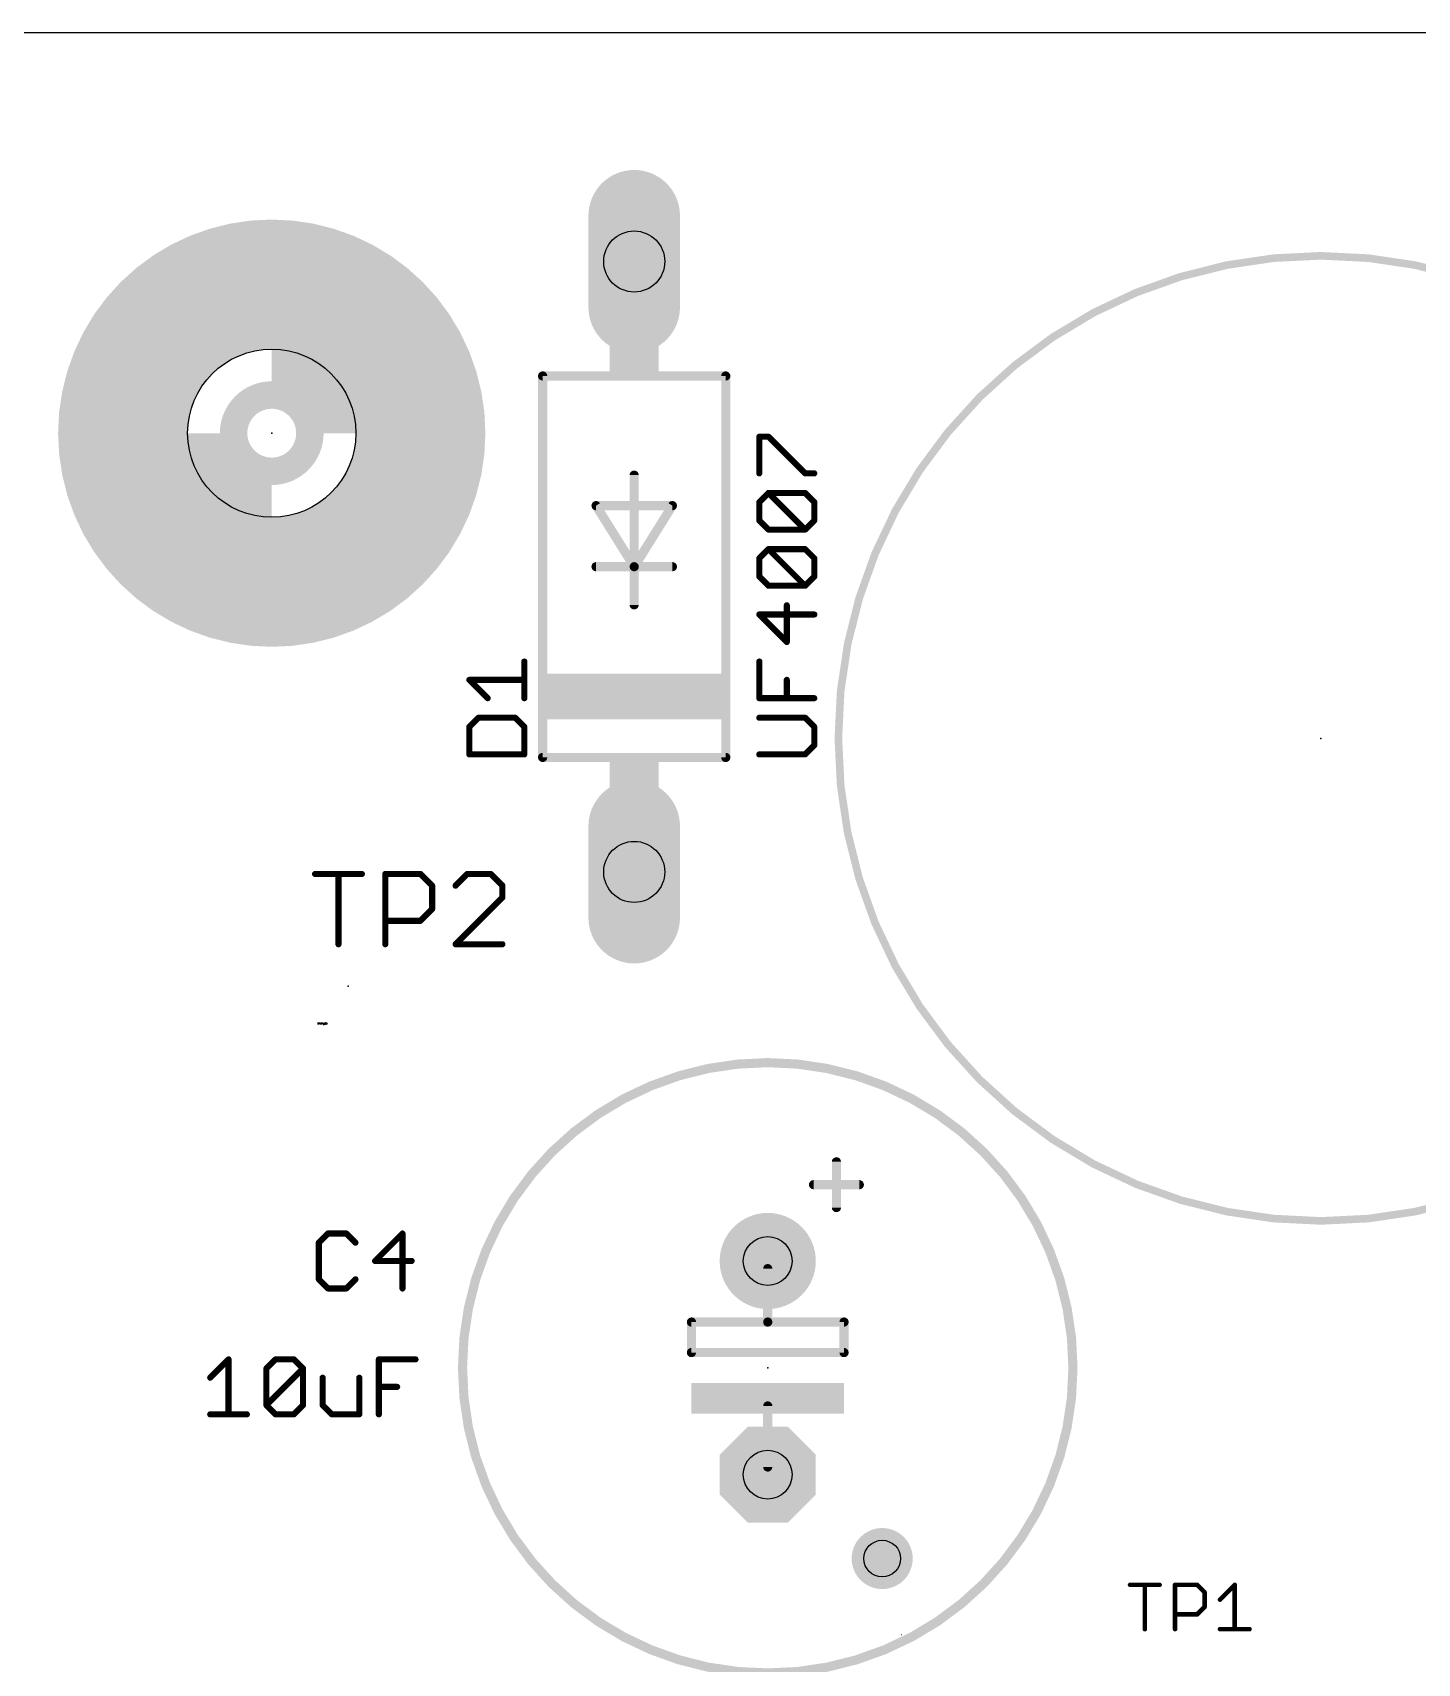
# Model space of a CAD drawing. Extents: x -7 to 105, y 1 to 61.
# Drawn here: x 11.9 to 34.94, y 30.01 to 57.15 of the extents above; entities that cross this region are included whole.
import ezdxf

# ---------------------------------------------------------------- set-up
doc = ezdxf.new("R2010")
doc.units = 0
for name, color, linetype in [('17', 110, 'CONTINUOUS'), ('18', 110, 'CONTINUOUS'), ('19', 53, 'CONTINUOUS'), ('20', 53, 'CONTINUOUS'), ('21', 253, 'CONTINUOUS'), ('23', 53, 'CONTINUOUS'), ('25', 253, 'CONTINUOUS'), ('27', 253, 'CONTINUOUS'), ('39', 12, 'CONTINUOUS'), ('40', 132, 'CONTINUOUS'), ('41', 12, 'CONTINUOUS'), ('42', 132, 'CONTINUOUS'), ('44', 253, 'CONTINUOUS'), ('51', 253, 'CONTINUOUS')]:
    doc.layers.add(name, color=color, linetype=linetype)

# ---------------------------------------------------------------- blocks, each defined once
blk = doc.blocks.new('RECT')
blk.add_solid([(-0.5, -0.5), (0.5, -0.5), (-0.5, 0.5), (0.5, 0.5)])
blk = doc.blocks.new('ROUNDP')
at = {"const_width": 0.5}
blk.add_lwpolyline([(0, -0.25, 1), (0, 0.25, 1), (0, -0.25)], format="xyb", dxfattribs=at)
blk = doc.blocks.new('OCTAGONP')
at = {"const_width": 0.5}
blk.add_lwpolyline([(-0.25, -0.1036), (-0.25, 0.1036), (-0.1036, 0.25), (0.1036, 0.25), (0.25, 0.1036), (0.25, -0.1036), (0.1036, -0.25), (-0.1036, -0.25), (-0.25, -0.1036), (-0.25, 0.1036)], dxfattribs=at)
blk = doc.blocks.new('LONGP100')
at = {"const_width": 1}
blk.add_lwpolyline([(-0.5, 0), (0.5, 0)], dxfattribs=at)
at = {"const_width": 0.5}
for points in [[(-0.5, 0.25, 1), (-0.5, -0.25)], [(0.5, -0.25, 1), (0.5, 0.25)]]:
    blk.add_lwpolyline(points, format="xyb", dxfattribs=at)
blk = doc.blocks.new('ROUNDV')
at = {"const_width": 0.5}
blk.add_lwpolyline([(0, -0.25, 1), (0, 0.25, 1), (0, -0.25)], format="xyb", dxfattribs=at)

msp = doc.modelspace()

# ---------------------------------------------------------------- linework, layer by layer
at = {"layer": '19'}
msp.add_line((26.3541, 30.4784), (26.3525, 30.4784), dxfattribs=at)
at = {"layer": '20'}
msp.add_line((0, 57.15), (104.775, 57.15), dxfattribs=at)
msp.add_circle((15.875, 50.4825), 1.4, dxfattribs=at)
at = {"layer": '21'}
for points, const_width in [([(15.875, 47.5615, 1), (15.875, 53.4035, 1), (15.875, 47.5615)], 0.1524), ([(33.3375, 37.3703, 1), (33.3375, 53.4347, 1), (33.3375, 37.3703)], 0.127), ([(15.875, 48.9825, 1), (15.875, 51.9825, 1), (15.875, 48.9825)], 0.2032), ([(20.4216, 51.435, 1), (20.3454, 51.435)], 0.0762), ([(20.3835, 51.4731, 1), (20.3835, 51.3969)], 0.0762), ([(23.4696, 51.435, 1), (23.3934, 51.435)], 0.0762), ([(23.4315, 51.3969, 1), (23.4315, 51.4731)], 0.0762), ([(21.9456, 49.784, 1), (21.8694, 49.784)], 0.0762), ([(21.2725, 49.3141, 1), (21.2725, 49.2379)], 0.0762), ([(21.3048, 49.2962, 1), (21.2402, 49.2558)], 0.0762), ([(22.5748, 49.2558, 1), (22.5102, 49.2962)], 0.0762), ([(22.5425, 49.2379, 1), (22.5425, 49.3141)], 0.0762), ([(21.2725, 48.2981, 1), (21.2725, 48.2219)], 0.0762), ([(21.9456, 48.26, 1), (21.8694, 48.26)], 0.0762), ([(21.9075, 48.2981, 1), (21.9075, 48.2219)], 0.0762), ([(21.8752, 48.2802, 1), (21.9398, 48.2398)], 0.0762), ([(21.8752, 48.2398, 1), (21.9398, 48.2802)], 0.0762), ([(21.9075, 48.2219, 1), (21.9075, 48.2981)], 0.0762), ([(22.5425, 48.2219, 1), (22.5425, 48.2981)], 0.0762), ([(21.8694, 48.26, 1), (21.9456, 48.26)], 0.0762), ([(21.8694, 47.625, 1), (21.9456, 47.625)], 0.0762), ([(20.3835, 45.1231, 1), (20.3835, 45.0469)], 0.0762), ([(20.3454, 45.085, 1), (20.4216, 45.085)], 0.0762), ([(23.3934, 45.085, 1), (23.4696, 45.085)], 0.0762), ([(23.4315, 45.0469, 1), (23.4315, 45.1231)], 0.0762), ([(24.13, 29.845, 1), (24.13, 40.005, 1), (24.13, 29.845)], 0.1524), ([(25.3111, 38.354, 1), (25.2349, 38.354)], 0.0762), ([(24.892, 38.0111, 1), (24.892, 37.9349)], 0.0762), ([(25.654, 37.9349, 1), (25.654, 38.0111)], 0.0762), ([(25.2349, 37.592, 1), (25.3111, 37.592)], 0.0762)]:
    msp.add_lwpolyline(points, format="xyb", dxfattribs=dict(at, const_width=const_width))
at = {"layer": '21', "const_width": 0.1524}
for points in [[(20.3835, 51.435), (20.3835, 45.085)], [(23.4315, 51.435), (20.3835, 51.435)], [(23.4315, 45.085), (23.4315, 51.435)], [(21.9075, 48.26), (21.9075, 49.784)], [(21.2725, 49.276), (22.5425, 49.276)], [(21.9075, 48.26), (21.2725, 49.276)], [(22.5425, 49.276), (21.9075, 48.26)], [(21.2725, 48.26), (21.9075, 48.26)], [(21.9075, 47.625), (21.9075, 48.26)], [(21.9075, 48.26), (22.5425, 48.26)], [(20.3835, 45.085), (23.4315, 45.085)], [(25.273, 38.354), (25.273, 37.592)], [(24.892, 37.973), (25.654, 37.973)]]:
    msp.add_lwpolyline(points, dxfattribs=at)
at = {"layer": '23'}
for p in [(15.875, 50.4825), (21.9075, 48.26), (33.3375, 45.4025), (17.145, 41.275), (24.13, 34.925)]:
    msp.add_point(p, dxfattribs=at)
at = {"layer": '25'}
for points, const_width in [([(20.0787, 46.0713), (20.0787, 46.6814)], 0.1016), ([(19.4686, 46.0713), (19.1635, 46.3764)], 0.1016), ([(19.1635, 46.3764), (20.0787, 46.3764)], 0.1016), ([(19.3161, 45.7459), (19.1635, 45.5934)], 0.1016), ([(19.1635, 45.5934), (19.1635, 45.1358)], 0.1016), ([(19.9262, 45.7459), (19.3161, 45.7459)], 0.1016), ([(20.0787, 45.5934), (19.9262, 45.7459)], 0.1016), ([(20.0787, 45.1358), (20.0787, 45.5934)], 0.1016), ([(19.1635, 45.1358), (20.0787, 45.1358)], 0.1016), ([(16.5959, 43.1452), (17.3755, 43.1452)], 0.1016), ([(16.9857, 41.9758), (16.9857, 43.1452)], 0.1016), ([(17.7653, 41.9758), (17.7653, 43.1452)], 0.1016), ([(17.7653, 43.1452), (18.35, 43.1452)], 0.1016), ([(18.35, 43.1452), (18.5449, 42.9503)], 0.1016), ([(19.1296, 43.1452), (18.9347, 42.9503)], 0.1016), ([(19.5194, 43.1452), (19.1296, 43.1452)], 0.1016), ([(19.7143, 42.9503), (19.5194, 43.1452)], 0.1016), ([(18.5449, 42.9503), (18.5449, 42.5605)], 0.1016), ([(19.7143, 42.7554), (19.7143, 42.9503)], 0.1016), ([(18.9347, 41.9758), (19.7143, 42.7554)], 0.1016), ([(18.35, 42.3656), (17.7653, 42.3656)], 0.1016), ([(18.5449, 42.5605), (18.35, 42.3656)], 0.1016), ([(19.7143, 41.9758), (18.9347, 41.9758)], 0.1016), ([(16.8108, 37.161), (16.6583, 37.0085)], 0.1016), ([(17.1159, 37.161), (16.8108, 37.161)], 0.1016), ([(17.2684, 37.0085), (17.1159, 37.161)], 0.1016), ([(18.0514, 37.161), (17.5938, 36.7034)], 0.1016), ([(18.0514, 36.2458), (18.0514, 37.161)], 0.1016), ([(16.6583, 37.0085), (16.6583, 36.3983)], 0.1016), ([(17.5938, 36.7034), (18.2039, 36.7034)], 0.1016), ([(16.6583, 36.3983), (16.8108, 36.2458)], 0.1016), ([(17.1159, 36.2458), (17.2684, 36.3983)], 0.1016), ([(16.8108, 36.2458), (17.1159, 36.2458)], 0.1016), ([(30.1604, 31.3124), (30.6518, 31.3124)], 0.0762), ([(30.4061, 30.5752), (30.4061, 31.3124)], 0.0762), ([(30.9088, 30.5752), (30.9088, 31.3124)], 0.0762), ([(30.9088, 31.3124), (31.2774, 31.3124)], 0.0762), ([(31.2774, 31.3124), (31.4003, 31.1896)], 0.0762), ([(31.4003, 31.1896), (31.4003, 30.9438)], 0.0762), ([(31.6572, 31.0667), (31.9029, 31.3124)], 0.0762), ([(31.9029, 31.3124), (31.9029, 30.5752)], 0.0762), ([(31.4003, 30.9438), (31.2774, 30.8209)], 0.0762), ([(31.2774, 30.8209), (30.9088, 30.8209)], 0.0762), ([(31.6572, 30.5752), (32.1487, 30.5752)], 0.0762)]:
    msp.add_lwpolyline(points, dxfattribs=dict(at, const_width=const_width))
for points, const_width in [([(20.1041, 46.6814, 1), (20.0533, 46.6814)], 0.0508), ([(19.1635, 46.4018, 1), (19.1635, 46.351)], 0.0508), ([(19.1815, 46.3943, 1), (19.1456, 46.3584)], 0.0508), ([(20.0787, 46.351, 1), (20.0787, 46.4018)], 0.0508), ([(19.4506, 46.0534, 1), (19.4865, 46.0893)], 0.0508), ([(20.0533, 46.0713, 1), (20.1041, 46.0713)], 0.0508), ([(19.1889, 45.5934, 1), (19.1381, 45.5934)], 0.0508), ([(19.1456, 45.6114, 1), (19.1815, 45.5754)], 0.0508), ([(19.3161, 45.7713, 1), (19.3161, 45.7205)], 0.0508), ([(19.334, 45.728, 1), (19.2981, 45.7639)], 0.0508), ([(19.9441, 45.7639, 1), (19.9082, 45.728)], 0.0508), ([(19.9262, 45.7205, 1), (19.9262, 45.7713)], 0.0508), ([(20.1041, 45.5934, 1), (20.0533, 45.5934)], 0.0508), ([(20.0607, 45.5754, 1), (20.0967, 45.6114)], 0.0508), ([(19.1635, 45.1612, 1), (19.1635, 45.1104)], 0.0508), ([(19.1381, 45.1358, 1), (19.1889, 45.1358)], 0.0508), ([(20.0533, 45.1358, 1), (20.1041, 45.1358)], 0.0508), ([(20.0787, 45.1104, 1), (20.0787, 45.1612)], 0.0508), ([(16.5959, 43.1706, 1), (16.5959, 43.1198)], 0.0508), ([(17.0111, 43.1452, 1), (16.9603, 43.1452)], 0.0508), ([(17.3755, 43.1198, 1), (17.3755, 43.1706)], 0.0508), ([(17.7907, 43.1452, 1), (17.7399, 43.1452)], 0.0508), ([(17.7653, 43.1706, 1), (17.7653, 43.1198)], 0.0508), ([(18.368, 43.1632, 1), (18.332, 43.1272)], 0.0508), ([(18.35, 43.1198, 1), (18.35, 43.1706)], 0.0508), ([(19.1296, 43.1706, 1), (19.1296, 43.1198)], 0.0508), ([(19.1476, 43.1272, 1), (19.1116, 43.1632)], 0.0508), ([(19.5374, 43.1632, 1), (19.5014, 43.1272)], 0.0508), ([(19.5194, 43.1198, 1), (19.5194, 43.1706)], 0.0508), ([(18.5703, 42.9503, 1), (18.5195, 42.9503)], 0.0508), ([(18.5269, 42.9323, 1), (18.5629, 42.9683)], 0.0508), ([(18.9167, 42.9683, 1), (18.9527, 42.9323)], 0.0508), ([(19.7397, 42.9503, 1), (19.6889, 42.9503)], 0.0508), ([(19.6963, 42.9323, 1), (19.7323, 42.9683)], 0.0508), ([(19.6889, 42.7554, 1), (19.7397, 42.7554)], 0.0508), ([(19.7323, 42.7374, 1), (19.6963, 42.7734)], 0.0508), ([(17.7653, 42.391, 1), (17.7653, 42.3402)], 0.0508), ([(18.332, 42.3836, 1), (18.368, 42.3476)], 0.0508), ([(18.35, 42.3402, 1), (18.35, 42.391)], 0.0508), ([(18.5195, 42.5605, 1), (18.5703, 42.5605)], 0.0508), ([(18.5629, 42.5425, 1), (18.5269, 42.5785)], 0.0508), ([(16.9603, 41.9758, 1), (17.0111, 41.9758)], 0.0508), ([(17.7399, 41.9758, 1), (17.7907, 41.9758)], 0.0508), ([(18.9167, 41.9938, 1), (18.9527, 41.9578)], 0.0508), ([(18.9347, 42.0012, 1), (18.9347, 41.9504)], 0.0508), ([(19.7143, 41.9504, 1), (19.7143, 42.0012)], 0.0508), ([(16.8108, 37.1864, 1), (16.8108, 37.1356)], 0.0508), ([(16.8288, 37.143, 1), (16.7928, 37.1789)], 0.0508), ([(17.1338, 37.1789, 1), (17.0979, 37.143)], 0.0508), ([(17.1159, 37.1356, 1), (17.1159, 37.1864)], 0.0508), ([(18.0768, 37.161, 1), (18.026, 37.161)], 0.0508), ([(18.0693, 37.143, 1), (18.0334, 37.1789)], 0.0508), ([(16.6837, 37.0085, 1), (16.6329, 37.0085)], 0.0508), ([(16.6403, 37.0264, 1), (16.6762, 36.9905)], 0.0508), ([(17.2504, 36.9905, 1), (17.2863, 37.0264)], 0.0508), ([(17.5758, 36.7214, 1), (17.6117, 36.6854)], 0.0508), ([(17.5938, 36.7288, 1), (17.5938, 36.678)], 0.0508), ([(18.2039, 36.678, 1), (18.2039, 36.7288)], 0.0508), ([(16.6762, 36.4163, 1), (16.6403, 36.3804)], 0.0508), ([(16.6329, 36.3983, 1), (16.6837, 36.3983)], 0.0508), ([(17.2863, 36.3804, 1), (17.2504, 36.4163)], 0.0508), ([(16.8108, 36.2712, 1), (16.8108, 36.2204)], 0.0508), ([(16.7928, 36.2278, 1), (16.8288, 36.2638)], 0.0508), ([(17.0979, 36.2638, 1), (17.1338, 36.2278)], 0.0508), ([(17.1159, 36.2204, 1), (17.1159, 36.2712)], 0.0508), ([(18.026, 36.2458, 1), (18.0768, 36.2458)], 0.0508), ([(30.1604, 31.3315, 1), (30.1604, 31.2934)], 0.0381), ([(30.4251, 31.3124, 1), (30.387, 31.3124)], 0.0381), ([(30.6518, 31.2934, 1), (30.6518, 31.3315)], 0.0381), ([(30.9278, 31.3124, 1), (30.8897, 31.3124)], 0.0381), ([(30.9088, 31.3315, 1), (30.9088, 31.2934)], 0.0381), ([(31.2909, 31.3259, 1), (31.2639, 31.299)], 0.0381), ([(31.2774, 31.2934, 1), (31.2774, 31.3315)], 0.0381), ([(31.4193, 31.1896, 1), (31.3812, 31.1896)], 0.0381), ([(31.3868, 31.1761, 1), (31.4137, 31.203)], 0.0381), ([(31.922, 31.3124, 1), (31.8839, 31.3124)], 0.0381), ([(31.9164, 31.299, 1), (31.8895, 31.3259)], 0.0381), ([(31.3812, 30.9438, 1), (31.4193, 30.9438)], 0.0381), ([(31.4137, 30.9303, 1), (31.3868, 30.9573)], 0.0381), ([(31.6437, 31.0802, 1), (31.6707, 31.0532)], 0.0381), ([(30.9088, 30.84, 1), (30.9088, 30.8019)], 0.0381), ([(31.2639, 30.8344, 1), (31.2909, 30.8075)], 0.0381), ([(31.2774, 30.8019, 1), (31.2774, 30.84)], 0.0381), ([(30.387, 30.5752, 1), (30.4251, 30.5752)], 0.0381), ([(30.8897, 30.5752, 1), (30.9278, 30.5752)], 0.0381), ([(31.6572, 30.5943, 1), (31.6572, 30.5562)], 0.0381), ([(31.8839, 30.5752, 1), (31.922, 30.5752)], 0.0381), ([(32.1487, 30.5562, 1), (32.1487, 30.5943)], 0.0381)]:
    msp.add_lwpolyline(points, format="xyb", dxfattribs=dict(at, const_width=const_width))
at = {"layer": '27'}
for p, q in [((16.637, 40.6654), (16.6539, 40.6654)), ((16.6455, 40.64), (16.6455, 40.6654)), ((16.6604, 40.64), (16.6604, 40.6654)), ((16.6604, 40.6654), (16.6731, 40.6654)), ((16.6731, 40.6485), (16.6604, 40.6485)), ((16.6731, 40.6654), (16.6773, 40.6612)), ((16.6773, 40.6527), (16.6731, 40.6485)), ((16.6773, 40.6612), (16.6773, 40.6527)), ((16.6838, 40.6654), (16.7007, 40.6654)), ((16.6922, 40.64), (16.6922, 40.6654)), ((16.7072, 40.64), (16.7072, 40.6654)), ((16.7072, 40.6654), (16.7199, 40.6654)), ((16.7199, 40.6485), (16.7072, 40.6485)), ((16.7199, 40.6654), (16.7241, 40.6612)), ((16.7241, 40.6527), (16.7199, 40.6485)), ((16.7241, 40.6612), (16.7241, 40.6527)), ((16.7306, 40.6569), (16.739, 40.6654)), ((16.7306, 40.64), (16.7475, 40.64)), ((16.739, 40.6654), (16.739, 40.64)), ((16.7582, 40.6654), (16.7539, 40.6612)), ((16.7539, 40.64), (16.7709, 40.6569)), ((16.7709, 40.64), (16.7539, 40.64)), ((16.7666, 40.6654), (16.7582, 40.6654)), ((16.7709, 40.6612), (16.7666, 40.6654)), ((16.7709, 40.6569), (16.7709, 40.6612)), ((16.7773, 40.64), (16.7773, 40.6654)), ((16.7773, 40.6654), (16.79, 40.6654)), ((16.79, 40.6485), (16.7773, 40.6485)), ((16.7858, 40.6485), (16.7943, 40.64)), ((16.79, 40.6654), (16.7943, 40.6612)), ((16.7943, 40.6527), (16.79, 40.6485)), ((16.7943, 40.6612), (16.7943, 40.6527))]:
    msp.add_line(p, q, dxfattribs=at)
at = {"layer": '27', "const_width": 0.1016}
for points in [[(23.9895, 49.8134), (23.9895, 50.4235)], [(23.9895, 50.4235), (24.1421, 50.4235)], [(24.1421, 50.4235), (24.7522, 49.8134)], [(24.7522, 49.8134), (24.9047, 49.8134)], [(23.9895, 49.3355), (24.1421, 49.488)], [(24.1421, 49.488), (24.7522, 49.488)], [(24.7522, 48.8779), (24.1421, 49.488)], [(24.7522, 49.488), (24.9047, 49.3355)], [(23.9895, 49.0304), (23.9895, 49.3355)], [(24.9047, 49.3355), (24.9047, 49.0304)], [(24.1421, 48.8779), (23.9895, 49.0304)], [(24.7522, 48.8779), (24.1421, 48.8779)], [(24.9047, 49.0304), (24.7522, 48.8779)], [(23.9895, 48.3999), (24.1421, 48.5525)], [(24.1421, 48.5525), (24.7522, 48.5525)], [(24.7522, 47.9424), (24.1421, 48.5525)], [(24.7522, 48.5525), (24.9047, 48.3999)], [(23.9895, 48.0949), (23.9895, 48.3999)], [(24.9047, 48.3999), (24.9047, 48.0949)], [(24.1421, 47.9424), (23.9895, 48.0949)], [(24.9047, 48.0949), (24.7522, 47.9424)], [(24.7522, 47.9424), (24.1421, 47.9424)], [(24.9047, 47.4644), (23.9895, 47.4644)], [(23.9895, 47.4644), (24.4471, 47.0068)], [(24.4471, 47.0068), (24.4471, 47.617)], [(23.9895, 46.0713), (23.9895, 46.6814)], [(24.4471, 46.0713), (24.4471, 46.3764)], [(24.9047, 46.0713), (23.9895, 46.0713)], [(24.7522, 45.7459), (23.9895, 45.7459)], [(24.9047, 45.5934), (24.7522, 45.7459)], [(24.9047, 45.2883), (24.9047, 45.5934)], [(24.7522, 45.1358), (24.9047, 45.2883)], [(23.9895, 45.1358), (24.7522, 45.1358)], [(14.8507, 34.7604), (15.1558, 35.0655)], [(15.1558, 35.0655), (15.1558, 34.1503)], [(15.7862, 34.913), (15.9388, 35.0655)], [(15.9388, 35.0655), (16.2438, 35.0655)], [(16.2438, 35.0655), (16.3964, 34.913)], [(17.6573, 34.1503), (17.6573, 35.0655)], [(17.6573, 35.0655), (18.2674, 35.0655)], [(15.7862, 34.3028), (15.7862, 34.913)], [(15.7862, 34.3028), (16.3964, 34.913)], [(16.3964, 34.913), (16.3964, 34.3028)], [(16.7218, 34.7604), (16.7218, 34.3028)], [(17.3319, 34.1503), (17.3319, 34.7604)], [(17.6573, 34.6079), (17.9623, 34.6079)], [(15.9388, 34.1503), (15.7862, 34.3028)], [(16.3964, 34.3028), (16.2438, 34.1503)], [(16.7218, 34.3028), (16.8743, 34.1503)], [(14.8507, 34.1503), (15.4608, 34.1503)], [(16.2438, 34.1503), (15.9388, 34.1503)], [(16.8743, 34.1503), (17.3319, 34.1503)]]:
    msp.add_lwpolyline(points, dxfattribs=at)
at = {"layer": '27', "const_width": 0.0508}
for points in [[(24.0149, 50.4235, 1), (23.9641, 50.4235)], [(23.9895, 50.4489, 1), (23.9895, 50.3981)], [(24.16, 50.4415, 1), (24.1241, 50.4056)], [(24.1421, 50.3981, 1), (24.1421, 50.4489)], [(23.9641, 49.8134, 1), (24.0149, 49.8134)], [(24.7522, 49.8388, 1), (24.7522, 49.788)], [(24.7342, 49.7954, 1), (24.7701, 49.8314)], [(24.9047, 49.788, 1), (24.9047, 49.8388)], [(24.16, 49.506, 1), (24.1241, 49.47)], [(24.1421, 49.5134, 1), (24.1421, 49.4626)], [(24.16, 49.47, 1), (24.1241, 49.506)], [(24.7701, 49.506, 1), (24.7342, 49.47)], [(24.7522, 49.4626, 1), (24.7522, 49.5134)], [(24.0149, 49.3355, 1), (23.9641, 49.3355)], [(23.9716, 49.3534, 1), (24.0075, 49.3175)], [(24.9301, 49.3355, 1), (24.8793, 49.3355)], [(24.8867, 49.3175, 1), (24.9227, 49.3534)], [(24.0075, 49.0484, 1), (23.9716, 49.0124)], [(23.9641, 49.0304, 1), (24.0149, 49.0304)], [(24.1421, 48.9033, 1), (24.1421, 48.8525)], [(24.1241, 48.8599, 1), (24.16, 48.8958)], [(24.7342, 48.8958, 1), (24.7701, 48.8599)], [(24.7342, 48.8599, 1), (24.7701, 48.8958)], [(24.7522, 48.8525, 1), (24.7522, 48.9033)], [(24.8793, 49.0304, 1), (24.9301, 49.0304)], [(24.9227, 49.0124, 1), (24.8867, 49.0484)], [(24.1421, 48.5779, 1), (24.1421, 48.5271)], [(24.16, 48.5704, 1), (24.1241, 48.5345)], [(24.16, 48.5345, 1), (24.1241, 48.5704)], [(24.7701, 48.5704, 1), (24.7342, 48.5345)], [(24.7522, 48.5271, 1), (24.7522, 48.5779)], [(24.0149, 48.3999, 1), (23.9641, 48.3999)], [(23.9716, 48.4179, 1), (24.0075, 48.382)], [(24.9301, 48.3999, 1), (24.8793, 48.3999)], [(24.8867, 48.382, 1), (24.9227, 48.4179)], [(23.9641, 48.0949, 1), (24.0149, 48.0949)], [(24.0075, 48.1128, 1), (23.9716, 48.0769)], [(24.8793, 48.0949, 1), (24.9301, 48.0949)], [(24.9227, 48.0769, 1), (24.8867, 48.1128)], [(24.1421, 47.9678, 1), (24.1421, 47.917)], [(24.1241, 47.9244, 1), (24.16, 47.9603)], [(24.7342, 47.9603, 1), (24.7701, 47.9244)], [(24.7342, 47.9244, 1), (24.7701, 47.9603)], [(24.7522, 47.917, 1), (24.7522, 47.9678)], [(23.9895, 47.4898, 1), (23.9895, 47.439)], [(24.0075, 47.4824, 1), (23.9716, 47.4465)], [(24.4725, 47.617, 1), (24.4217, 47.617)], [(24.9047, 47.439, 1), (24.9047, 47.4898)], [(24.4217, 47.0068, 1), (24.4725, 47.0068)], [(24.4291, 46.9889, 1), (24.4651, 47.0248)], [(24.0149, 46.6814, 1), (23.9641, 46.6814)], [(24.4725, 46.3764, 1), (24.4217, 46.3764)], [(23.9895, 46.0967, 1), (23.9895, 46.0459)], [(23.9641, 46.0713, 1), (24.0149, 46.0713)], [(24.4217, 46.0713, 1), (24.4725, 46.0713)], [(24.9047, 46.0459, 1), (24.9047, 46.0967)], [(23.9895, 45.7713, 1), (23.9895, 45.7205)], [(24.7701, 45.7639, 1), (24.7342, 45.728)], [(24.7522, 45.7205, 1), (24.7522, 45.7713)], [(24.9301, 45.5934, 1), (24.8793, 45.5934)], [(24.8867, 45.5754, 1), (24.9227, 45.6114)], [(24.9227, 45.2704, 1), (24.8867, 45.3063)], [(23.9895, 45.1612, 1), (23.9895, 45.1104)], [(24.7342, 45.1538, 1), (24.7701, 45.1178)], [(24.7522, 45.1104, 1), (24.7522, 45.1612)], [(24.8793, 45.2883, 1), (24.9301, 45.2883)], [(15.1812, 35.0655, 1), (15.1304, 35.0655)], [(15.1737, 35.0475, 1), (15.1378, 35.0834)], [(15.9388, 35.0909, 1), (15.9388, 35.0401)], [(15.9567, 35.0475, 1), (15.9208, 35.0834)], [(16.2618, 35.0834, 1), (16.2259, 35.0475)], [(16.2438, 35.0401, 1), (16.2438, 35.0909)], [(17.6827, 35.0655, 1), (17.6319, 35.0655)], [(17.6573, 35.0909, 1), (17.6573, 35.0401)], [(18.2674, 35.0401, 1), (18.2674, 35.0909)], [(14.8328, 34.7784, 1), (14.8687, 34.7425)], [(15.8116, 34.913, 1), (15.7608, 34.913)], [(15.7683, 34.9309, 1), (15.8042, 34.895)], [(16.4218, 34.913, 1), (16.371, 34.913)], [(16.4143, 34.895, 1), (16.3784, 34.9309)], [(16.3784, 34.895, 1), (16.4143, 34.9309)], [(16.7472, 34.7604, 1), (16.6964, 34.7604)], [(17.3573, 34.7604, 1), (17.3065, 34.7604)], [(17.6573, 34.6333, 1), (17.6573, 34.5825)], [(17.9623, 34.5825, 1), (17.9623, 34.6333)], [(15.7608, 34.3028, 1), (15.8116, 34.3028)], [(15.8042, 34.3208, 1), (15.7683, 34.2849)], [(15.7683, 34.3208, 1), (15.8042, 34.2849)], [(16.371, 34.3028, 1), (16.4218, 34.3028)], [(16.4143, 34.2849, 1), (16.3784, 34.3208)], [(16.7397, 34.3208, 1), (16.7038, 34.2849)], [(16.6964, 34.3028, 1), (16.7472, 34.3028)], [(14.8507, 34.1757, 1), (14.8507, 34.1249)], [(15.1304, 34.1503, 1), (15.1812, 34.1503)], [(15.4608, 34.1249, 1), (15.4608, 34.1757)], [(15.9388, 34.1757, 1), (15.9388, 34.1249)], [(15.9208, 34.1323, 1), (15.9567, 34.1683)], [(16.2259, 34.1683, 1), (16.2618, 34.1323)], [(16.2438, 34.1249, 1), (16.2438, 34.1757)], [(16.8743, 34.1757, 1), (16.8743, 34.1249)], [(16.8563, 34.1323, 1), (16.8922, 34.1683)], [(17.3065, 34.1503, 1), (17.3573, 34.1503)], [(17.3319, 34.1249, 1), (17.3319, 34.1757)], [(17.6319, 34.1503, 1), (17.6827, 34.1503)]]:
    msp.add_lwpolyline(points, format="xyb", dxfattribs=at)
at = {"layer": '39', "const_width": 2.032}
msp.add_lwpolyline([(15.875, 47.9425, 1), (15.875, 53.0225, 1), (15.875, 47.9425)], format="xyb", dxfattribs=at)
at = {"layer": '40', "const_width": 2.032}
msp.add_lwpolyline([(15.875, 47.9425, 1), (15.875, 53.0225, 1), (15.875, 47.9425)], format="xyb", dxfattribs=at)
at = {"layer": '41', "const_width": 2.032}
msp.add_lwpolyline([(15.875, 47.9425, 1), (15.875, 53.0225, 1), (15.875, 47.9425)], format="xyb", dxfattribs=at)
at = {"layer": '42', "const_width": 2.032}
msp.add_lwpolyline([(15.875, 47.9425, 1), (15.875, 53.0225, 1), (15.875, 47.9425)], format="xyb", dxfattribs=at)
at = {"layer": '44'}
for centre, radius in [((21.9075, 53.34), 0.508), ((21.9075, 43.18), 0.508), ((24.13, 36.703), 0.4064), ((24.13, 33.147), 0.4064), ((26.035, 31.75), 0.3048)]:
    msp.add_circle(centre, radius, dxfattribs=at)
at = {"layer": '51'}
for points, const_width in [([(21.9075, 53.34), (21.9075, 52.07)], 0.8128), ([(21.9075, 43.18), (21.9075, 44.45)], 0.8128), ([(24.13, 36.576), (24.13, 35.687)], 0.1524), ([(24.13, 35.687), (22.86, 35.687)], 0.1524), ([(22.86, 35.687), (22.86, 35.179)], 0.1524), ([(25.4, 35.687), (24.13, 35.687)], 0.1524), ([(25.4, 35.179), (25.4, 35.687)], 0.1524), ([(22.86, 35.179), (25.4, 35.179)], 0.1524), ([(24.13, 34.29), (24.13, 33.274)], 0.1524)]:
    msp.add_lwpolyline(points, dxfattribs=dict(at, const_width=const_width))
for points, const_width in [([(22.1107, 53.34, 1), (21.7043, 53.34)], 0.4064), ([(17.653, 50.4825, 0.4142), (15.875, 52.2605)], 2.286), ([(21.7043, 52.07, 1), (22.1107, 52.07)], 0.4064), ([(14.097, 50.4825, 0.4142), (15.875, 48.7045)], 2.286), ([(15.875, 49.8475, 1), (15.875, 51.1175, 1), (15.875, 49.8475)], 0.4572), ([(22.1107, 44.45, 1), (21.7043, 44.45)], 0.4064), ([(21.7043, 43.18, 1), (22.1107, 43.18)], 0.4064), ([(24.1681, 36.576, 1), (24.0919, 36.576)], 0.0762), ([(22.86, 35.7251, 1), (22.86, 35.6489)], 0.0762), ([(22.8981, 35.687, 1), (22.8219, 35.687)], 0.0762), ([(24.13, 35.7251, 1), (24.13, 35.6489)], 0.0762), ([(24.0919, 35.687, 1), (24.1681, 35.687)], 0.0762), ([(24.13, 35.6489, 1), (24.13, 35.7251)], 0.0762), ([(25.4381, 35.687, 1), (25.3619, 35.687)], 0.0762), ([(25.4, 35.6489, 1), (25.4, 35.7251)], 0.0762), ([(22.86, 35.2171, 1), (22.86, 35.1409)], 0.0762), ([(22.8219, 35.179, 1), (22.8981, 35.179)], 0.0762), ([(25.3619, 35.179, 1), (25.4381, 35.179)], 0.0762), ([(25.4, 35.1409, 1), (25.4, 35.2171)], 0.0762), ([(24.1681, 34.29, 1), (24.0919, 34.29)], 0.0762), ([(24.0919, 33.274, 1), (24.1681, 33.274)], 0.0762)]:
    msp.add_lwpolyline(points, format="xyb", dxfattribs=dict(at, const_width=const_width))

# ---------------------------------------------------------------- block references
at = {"layer": '17'}
for name, p, xscale, yscale, rotation in [('LONGP100', (21.9075, 53.34), 1.524, 1.524, 90), ('LONGP100', (21.9075, 53.34), 1.524, 1.524, 90), ('LONGP100', (21.9075, 43.18), 1.524, 1.524, 90), ('LONGP100', (21.9075, 43.18), 1.524, 1.524, 90), ('ROUNDP', (24.13, 36.703), 1.6002, 1.6002, 270), ('ROUNDP', (24.13, 36.703), 1.6002, 1.6002, 270), ('OCTAGONP', (24.13, 33.147), 1.6002, 1.6002, 270), ('OCTAGONP', (24.13, 33.147), 1.6002, 1.6002, 270)]:
    msp.add_blockref(name, p, dxfattribs=dict(at, xscale=xscale, yscale=yscale, rotation=rotation))
at = {"layer": '18', "xscale": 1.016, "yscale": 1.016}
msp.add_blockref('ROUNDV', (26.035, 31.75), dxfattribs=at)
msp.add_blockref('ROUNDV', (26.035, 31.75), dxfattribs=at)
at = {"layer": '21', "rotation": 90}
for p, xscale, yscale in [((21.9075, 51.7144), 0.5588, 0.8128), ((21.9075, 46.101), 0.762, 3.048), ((21.9075, 44.8056), 0.5588, 0.8128)]:
    msp.add_blockref('RECT', p, dxfattribs=dict(at, xscale=xscale, yscale=yscale))
at = {"layer": '51', "xscale": 0.508, "yscale": 2.54, "rotation": 270}
msp.add_blockref('RECT', (24.13, 34.417), dxfattribs=at)

doc.saveas('drawing.dxf')
